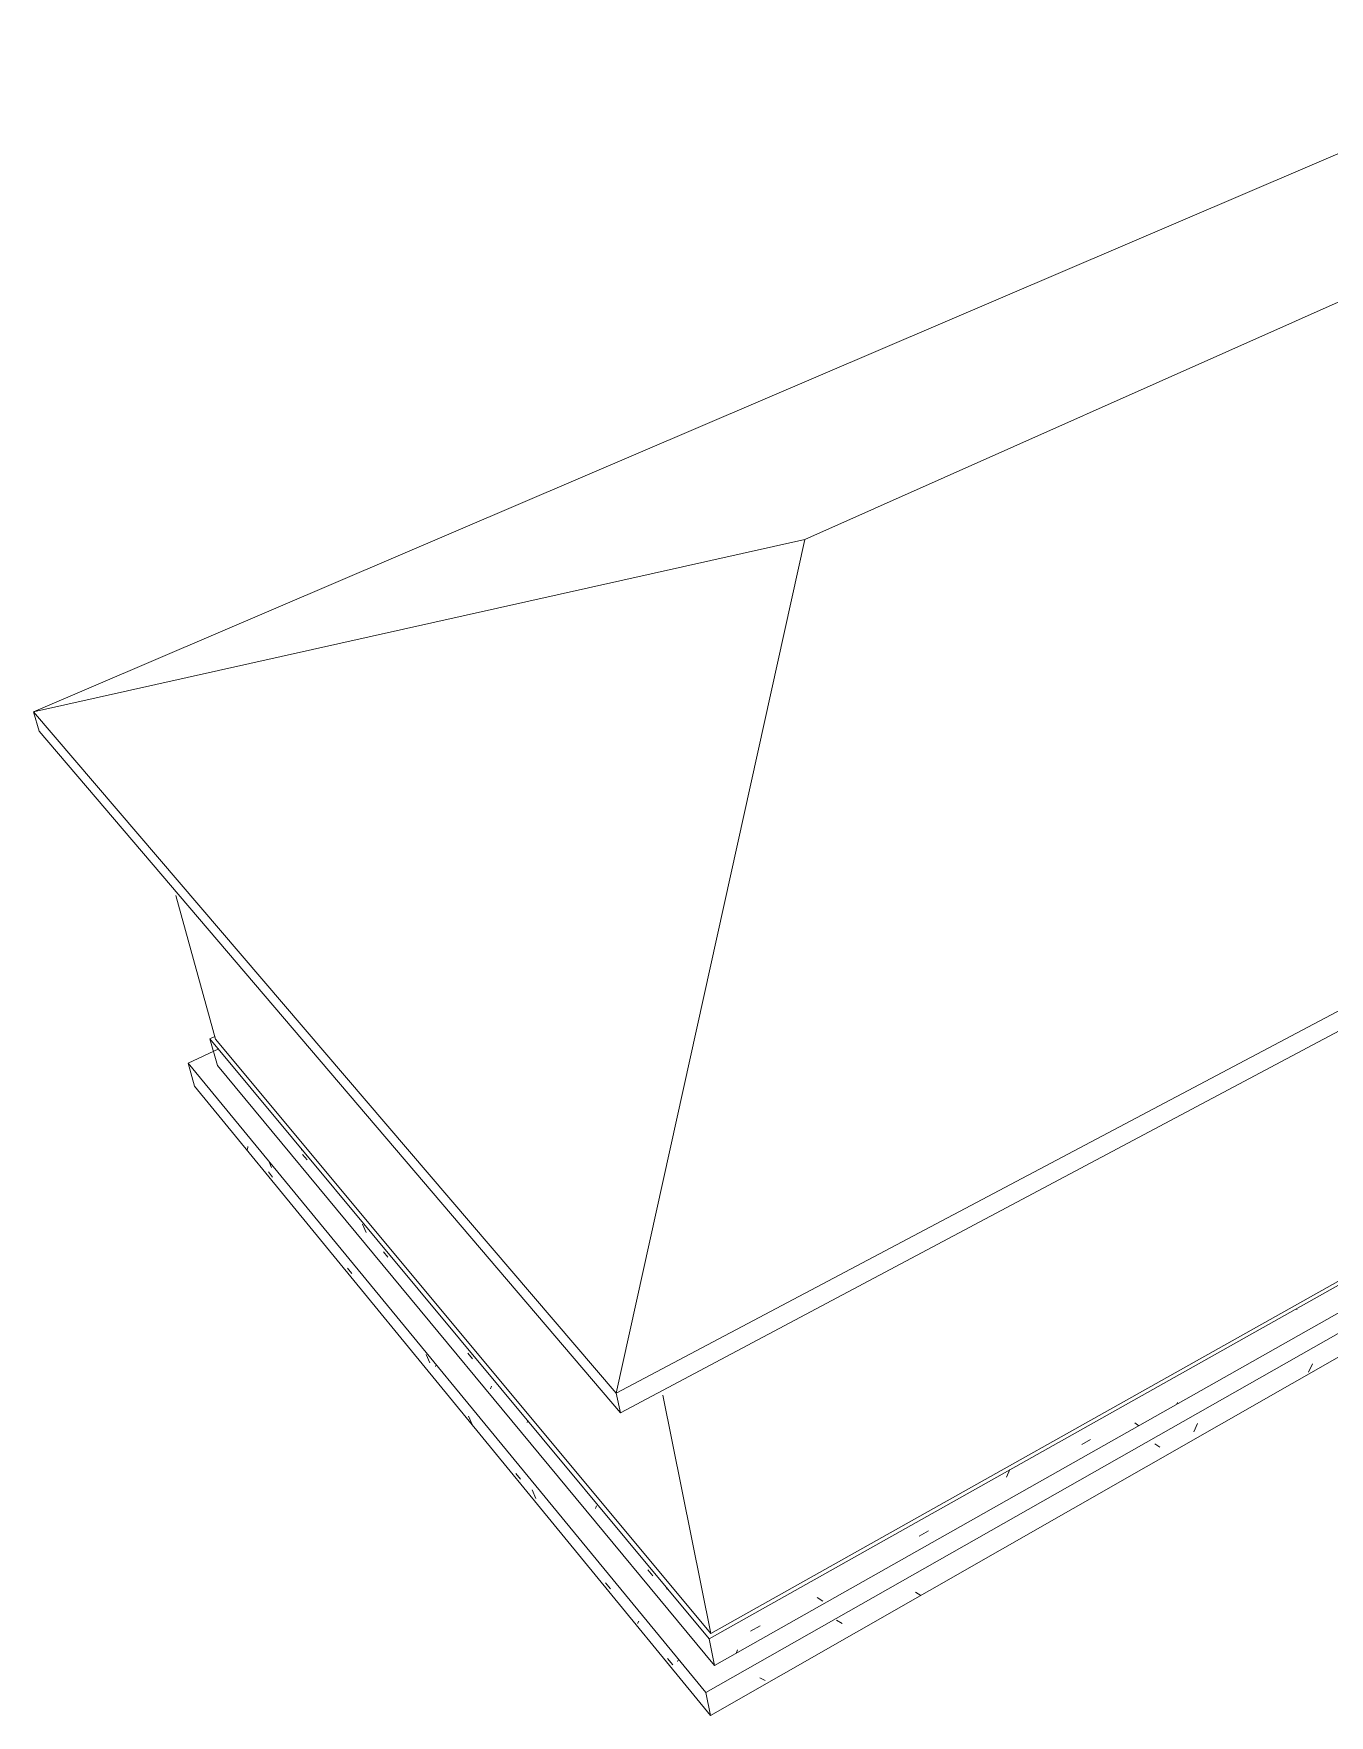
# Model space of a CAD drawing. Header units: inches. Extents: x -562 to 8953, y -6490 to -2066.
# Drawn here: x 2004.3 to 2259.5, y -6118.5 to -5787.5 of the extents above; entities that cross this region are included whole.
import ezdxf

# ---------------------------------------------------------------- set-up
doc = ezdxf.new("R2010")
doc.units = ezdxf.units.IN
doc.header["$MEASUREMENT"] = 0
for name, color, linetype, lineweight in [('A-ROOF', 132, 'Continuous', 18), ('A-WALL-PATT', 111, 'Continuous', 18), ('I-WALL', 25, 'Continuous', 18), ('S-FNDN', 32, 'Continuous', 18)]:
    doc.layers.add(name, color=color, linetype=linetype, lineweight=lineweight)

# ---------------------------------------------------------------- blocks, each defined once
blk = doc.blocks.new('FP_10-3D View 1')
at = {"layer": 'A-WALL-PATT', "lineweight": 9}
for p, q in [((-191.63363, 227.91171), (-191.63465, 227.90978)), ((-191.65461, 227.90105), (-191.65563, 227.89911)), ((-191.93782, 227.73733), (-191.93878, 227.73522)), ((-191.96681, 227.72232), (-191.96776, 227.72019)), ((-191.97637, 227.71629), (-191.97761, 227.71719)), ((-192.03668, 227.67892), (-192.03805, 227.67976)), ((-192.05655, 227.67182), (-192.05798, 227.67266))]:
    blk.add_line(p, q, dxfattribs=at)
blk = doc.blocks.new('FP_11-3D View 1')
at = {"layer": 'A-WALL-PATT', "lineweight": 9}
for p, q in [((-191.63704, 227.92105), (-191.63757, 227.92211)), ((-191.64635, 227.91407), (-191.64479, 227.91495)), ((-191.63912, 227.91545), (-191.63923, 227.91523)), ((-191.66009, 227.90488), (-191.66111, 227.90294)), ((-191.65847, 227.9077), (-191.65904, 227.90876)), ((-191.67524, 227.89779), (-191.67363, 227.8987)), ((-191.91837, 227.76078), (-191.91631, 227.76194)), ((-191.94169, 227.75104), (-191.94195, 227.75124)), ((-191.97187, 227.72755), (-191.97204, 227.72717)), ((-191.98165, 227.72174), (-191.98266, 227.72247)), ((-191.99605, 227.717), (-191.99384, 227.71824)), ((-192.01423, 227.71064), (-192.01503, 227.70878)), ((-192.03708, 227.69388), (-192.03478, 227.69517)), ((-192.06142, 227.67749), (-192.06286, 227.67834)), ((-192.07967, 227.66988), (-192.07728, 227.67122)), ((-192.08295, 227.66521), (-192.08334, 227.66427))]:
    blk.add_line(p, q, dxfattribs=at)
blk = doc.blocks.new('FP_12-3D View 1')
at = {"layer": 'A-WALL-PATT', "lineweight": 9}
for p, q in [((-192.20659, 227.79217), (-192.20673, 227.7914)), ((-192.20063, 227.78688), (-192.20136, 227.78851)), ((-192.20144, 227.78576), (-192.20036, 227.78445)), ((-192.18149, 227.76146), (-192.18037, 227.7601)), ((-192.16063, 227.73756), (-192.16157, 227.7397)), ((-192.15907, 227.73713), (-192.1592, 227.73671)), ((-192.14995, 227.722), (-192.15089, 227.72414)), ((-192.13898, 227.70969), (-192.13776, 227.70821)), ((-192.13387, 227.70336), (-192.13482, 227.70553)), ((-192.11631, 227.68208), (-192.11503, 227.68053)), ((-192.10786, 227.67241), (-192.1082, 227.67178)), ((-192.10062, 227.66298), (-192.09931, 227.66138)), ((-192.09784, 227.66275), (-192.09814, 227.66223))]:
    blk.add_line(p, q, dxfattribs=at)
blk = doc.blocks.new('FP_13-3D View 1')
at = {"layer": 'A-WALL-PATT', "lineweight": 9}
blk.add_line((-192.07601, 227.65739), (-192.07733, 227.65812), dxfattribs=at)
blk = doc.blocks.new('FP_14-3D View 1')
at = {"layer": 'A-WALL-PATT', "lineweight": 9}
for p, q in [((-192.19303, 227.79157), (-192.19309, 227.79129)), ((-192.19278, 227.79015), (-192.19168, 227.78883)), ((-192.17673, 227.77048), (-192.17766, 227.77261)), ((-192.17238, 227.76562), (-192.17123, 227.76424)), ((-192.1511, 227.74003), (-192.1499, 227.73859)), ((-192.14508, 227.73172), (-192.14534, 227.73101)), ((-192.13594, 227.723), (-192.13612, 227.72257)), ((-192.11855, 227.70152), (-192.11887, 227.70084)), ((-192.10566, 227.6854), (-192.10435, 227.68382)), ((-192.10077, 227.6804), (-192.10108, 227.68112))]:
    blk.add_line(p, q, dxfattribs=at)

msp = doc.modelspace()

# ---------------------------------------------------------------- linework, layer by layer
at = {"layer": 'A-ROOF'}
for p, q in [((2385.99, -5757.8), (2004.35, -5920.95)), ((2156.25, -5887.04), (2379.95, -5787.47)), ((2004.35, -5920.95), (2156.25, -5887.04)), ((2119.1, -6055.08), (2156.25, -5887.04)), ((2004.35, -5920.95), (2119.1, -6055.08)), ((2004.35, -5920.95), (2005.47, -5924.79)), ((2119.92, -6058.98), (2005.47, -5924.79)), ((2119.1, -6055.08), (2266.75, -5976.94)), ((2265.66, -5981.5), (2119.92, -6058.98)), ((2119.92, -6058.98), (2119.1, -6055.08))]:
    msp.add_line(p, q, dxfattribs=at)
at = {"layer": 'I-WALL'}
for p, q in [((2032.35, -5957.1), (2040.15, -5985.4)), ((2040.15, -5985.4), (2137.71, -6102.42)), ((2137.71, -6102.42), (2275.29, -6025.19)), ((2137.71, -6102.42), (2128.25, -6055.47))]:
    msp.add_line(p, q, dxfattribs=at)
at = {"layer": 'S-FNDN'}
for p, q in [((2040.01, -5984.87), (2039.07, -5985.31)), ((2034.78, -5990.14), (2040.85, -5987.28)), ((2137.39, -6103.41), (2039.07, -5985.31)), ((2039.07, -5985.31), (2040.54, -5990.61)), ((2036.05, -5994.64), (2034.78, -5990.14)), ((2136.75, -6114.02), (2034.78, -5990.14)), ((2040.54, -5990.61), (2138.46, -6108.71)), ((2036.05, -5994.64), (2137.67, -6118.51)), ((2275.79, -6025.66), (2137.39, -6103.41)), ((2138.46, -6108.71), (2276.01, -6030.98)), ((2275.1, -6035.5), (2136.75, -6114.02)), ((2137.67, -6118.51), (2275.29, -6040.02)), ((2138.46, -6108.71), (2137.39, -6103.41)), ((2137.67, -6118.51), (2136.75, -6114.02))]:
    msp.add_line(p, q, dxfattribs=at)

# ---------------------------------------------------------------- block references
at = {"layer": 'S-FNDN', "lineweight": 9, "xscale": 780, "yscale": 780, "zscale": 780}
for name in ['FP_11-3D View 1', 'FP_10-3D View 1', 'FP_12-3D View 1', 'FP_14-3D View 1', 'FP_13-3D View 1']:
    msp.add_blockref(name, (151967.7, -183684.44), dxfattribs=at)

doc.saveas('drawing.dxf')
